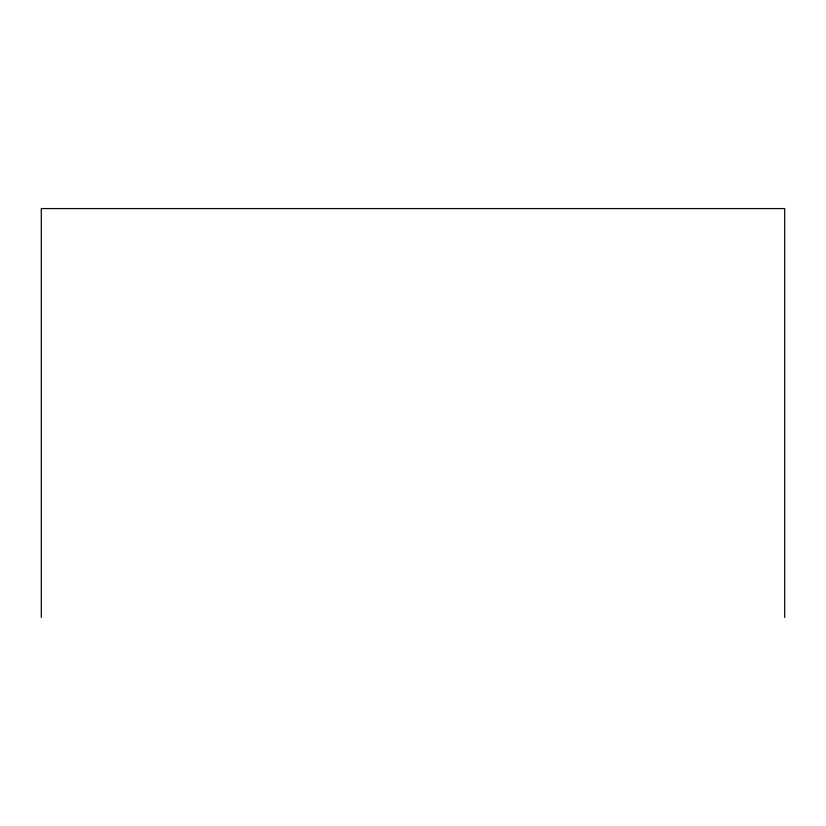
<?xml version="1.0" encoding="UTF-8"?>
<svg xmlns="http://www.w3.org/2000/svg" width="826" height="826" viewBox="0 0 826 826"><rect width="100%" height="100%" fill="white"/><g stroke="black" fill="none" stroke-linecap="round" stroke-linejoin="round"><path stroke-width="1.24" d="M784.7 617.435L784.7 208.565L41.3 208.565L41.3 617.435"/></g></svg>
